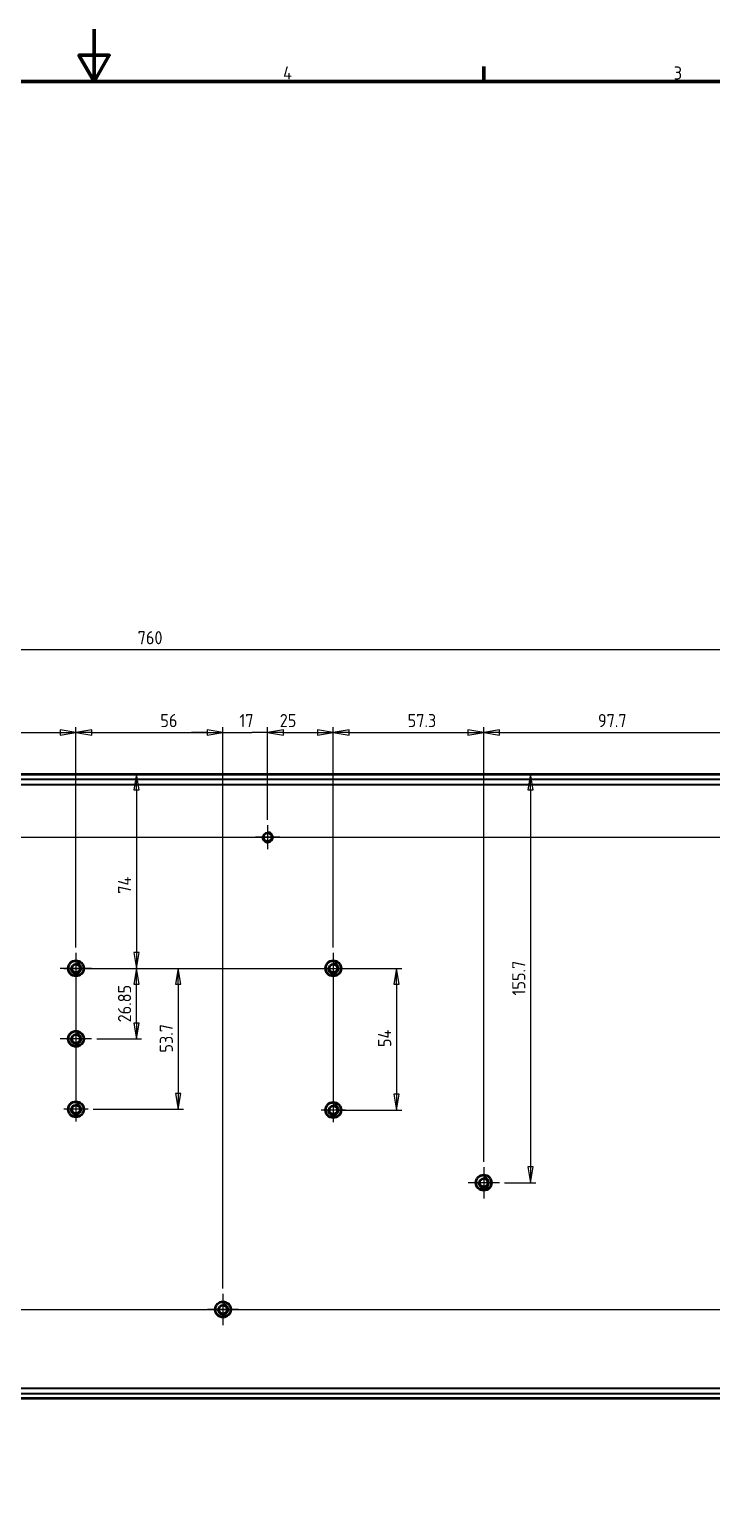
# Model space of a CAD drawing. Header units: millimetres. Extents: x 0 to 1188, y 0 to 840.
# Drawn here: x 569 to 829, y 286 to 840 of the extents above; entities that cross this region are included whole.
import ezdxf

# ---------------------------------------------------------------- set-up
doc = ezdxf.new("R2010")
doc.units = ezdxf.units.MM
doc.header["$LTSCALE"] = 2
doc.linetypes.add('CHAIN', pattern=[0.7087, 0.4724, -0.0591, 0.1181, -0.0591])
doc.linetypes.add('DASHED', pattern=[0.2067, 0.1654, -0.0413])
doc.layers.get('0').update_dxf_attribs({"lineweight": 25})
for name, color, linetype, lineweight, true_color in [('가려진 것(ISO)', 5, 'DASHED', 35, 0x0000ff), ('가시적인 좁은 것(ISO)', 1, 'Continuous', 35, 0xff0000), ('중심 표식(ISO)', 1, 'Continuous', 25, 0xff0000), ('중심선(ISO)', 1, 'Continuous', 25, 0xff0000)]:
    doc.layers.add(name, color=color, linetype=linetype, lineweight=lineweight, true_color=true_color)
for name, color, linetype, lineweight in [('가시적인 것(ISO)', 7, 'Continuous', 50), ('경계(ISO)', 7, 'Continuous', 70), ('치수(ISO)', 7, 'Continuous', 25)]:
    doc.layers.add(name, color=color, linetype=linetype, lineweight=lineweight)
doc.styles.add('ISO ProportionalPSTEK', font='isocp.shx')
doc.dimstyles.new('PSTEK', dxfattribs={"dimscale": 2, "dimtxt": 2.5, "dimasz": 3, "dimexe": 1, "dimexo": 1, "dimgap": 1, "dimtad": 1, "dimrnd": 1e-08, "dimdsep": 46, "dimtxsty": 'ISO ProportionalPSTEK', "dimblk": 'Filled-1', "dimcen": 0.09, "dimdle": 10, "dimclrd": 3, "dimclre": 3, "dimclrt": 1, "dimadec": 1, "dimazin": 2, "dimtfac": 1, "dimtmove": 0, "dimatfit": 3, "dimfxl": 1, "dimtolj": 1, "dimlwd": -1, "dimlwe": -1, "dimarcsym": 0})

# ---------------------------------------------------------------- blocks, each defined once
blk = doc.blocks.new('경계 Default Border')
at = {"layer": '경계(ISO)'}
blk.add_line((371.25, 410), (371.25, 412.9), dxfattribs=at)
at = {"layer": '경계(ISO)', "flags": 128}
for points in [[(297, 420), (297, 410), (294.11, 415), (299.89, 415), (297, 410)], [(10, 10), (10, 410), (584, 410), (584, 10), (10, 10)]]:
    blk.add_lwpolyline(points, dxfattribs=at)
at = {"layer": '경계(ISO)', "color": 1, "true_color": 0xff0000, "char_height": 2.5, "attachment_point": 7, "style": 'ISO ProportionalPSTEK'}
for s, insert in [('4', (333.01, 410.4)), ('3', (407.4, 410.38))]:
    blk.add_mtext(s, dxfattribs=dict(at, insert=insert))
blk = doc.blocks.new('Filled-1')
at = {"color": 0}
for p, q in [((0, 0), (-1, 0.167)), ((-1, 0.167), (-1, -0.167)), ((-1, 0), (0, 0)), ((-1, -0.167), (0, 0))]:
    blk.add_line(p, q, dxfattribs=at)
at = {"color": 0, "flags": 128}
blk.add_lwpolyline([(-1, -0.167), (0, 0), (-1, 0.167), (-1, -0.167)], dxfattribs=at)
at = {"color": 0}
blk.add_solid([(-1, -0.167), (0, 0), (-1, 0.167), (-1, -0.167)], dxfattribs=at)
blk = doc.blocks.new('*D15')
at = {"layer": 'Defpoints', "color": 0, "transparency": 16777216}
for p in [(587.11, 571.95), (540.11, 537.95), (587.11, 487.95)]:
    blk.add_point(p, dxfattribs=at)
at = {"layer": '치수(ISO)', "color": 3, "transparency": 16777216}
for p, q in [((540.11, 539.95), (540.11, 573.95)), ((546.11, 571.95), (581.11, 571.95)), ((587.11, 489.95), (587.11, 573.95))]:
    blk.add_line(p, q, dxfattribs=at)
at = {"layer": '치수(ISO)', "color": 3, "transparency": 16777216, "xscale": 6, "yscale": 6, "zscale": 6, "rotation": 180}
blk.add_blockref('Filled-1', (540.11, 571.95), dxfattribs=at)
at = {"layer": '치수(ISO)', "color": 3, "transparency": 16777216, "xscale": 6, "yscale": 6, "zscale": 6}
blk.add_blockref('Filled-1', (587.11, 571.95), dxfattribs=at)
at = {"layer": '치수(ISO)', "color": 1, "transparency": 16777216, "insert": (553.63, 578.95), "char_height": 5, "attachment_point": 1, "style": 'ISO ProportionalPSTEK'}
blk.add_mtext('\\A1;47', dxfattribs=at)
blk = doc.blocks.new('*D16')
at = {"layer": 'Defpoints', "color": 0, "transparency": 16777216}
for p in [(643.11, 571.95), (587.11, 487.95), (643.11, 357.95)]:
    blk.add_point(p, dxfattribs=at)
at = {"layer": '치수(ISO)', "color": 3, "transparency": 16777216}
for p, q in [((587.11, 489.95), (587.11, 573.95)), ((593.11, 571.95), (637.11, 571.95)), ((643.11, 359.95), (643.11, 573.95))]:
    blk.add_line(p, q, dxfattribs=at)
at = {"layer": '치수(ISO)', "color": 3, "transparency": 16777216, "xscale": 6, "yscale": 6, "zscale": 6, "rotation": 180}
blk.add_blockref('Filled-1', (587.11, 571.95), dxfattribs=at)
at = {"layer": '치수(ISO)', "color": 3, "transparency": 16777216, "xscale": 6, "yscale": 6, "zscale": 6}
blk.add_blockref('Filled-1', (643.11, 571.95), dxfattribs=at)
at = {"layer": '치수(ISO)', "color": 1, "transparency": 16777216, "insert": (619.26, 578.95), "char_height": 5, "attachment_point": 1, "style": 'ISO ProportionalPSTEK'}
blk.add_mtext('\\A1;56', dxfattribs=at)
blk = doc.blocks.new('*D17')
at = {"layer": 'Defpoints', "color": 0, "transparency": 16777216}
for p in [(660.11, 571.95), (660.11, 536.62), (643.11, 357.95)]:
    blk.add_point(p, dxfattribs=at)
at = {"layer": '치수(ISO)', "color": 3, "transparency": 16777216}
for p, q in [((637.11, 571.95), (631.11, 571.95)), ((643.11, 359.95), (643.11, 573.95)), ((643.11, 571.95), (649.11, 571.95)), ((649.11, 571.95), (654.11, 571.95)), ((660.11, 571.95), (654.11, 571.95)), ((660.11, 538.62), (660.11, 573.95)), ((666.11, 571.95), (672.11, 571.95))]:
    blk.add_line(p, q, dxfattribs=at)
at = {"layer": '치수(ISO)', "color": 3, "transparency": 16777216, "xscale": 6, "yscale": 6, "zscale": 6}
blk.add_blockref('Filled-1', (643.11, 571.95), dxfattribs=at)
at = {"layer": '치수(ISO)', "color": 3, "transparency": 16777216, "xscale": 6, "yscale": 6, "zscale": 6, "rotation": 180}
blk.add_blockref('Filled-1', (660.11, 571.95), dxfattribs=at)
at = {"layer": '치수(ISO)', "color": 1, "transparency": 16777216, "insert": (649.36, 578.95), "char_height": 5, "attachment_point": 1, "style": 'ISO ProportionalPSTEK'}
blk.add_mtext('\\A1;17', dxfattribs=at)
blk = doc.blocks.new('*D18')
at = {"layer": 'Defpoints', "color": 0, "transparency": 16777216}
for p in [(685.11, 571.95), (660.11, 536.62), (685.11, 487.95)]:
    blk.add_point(p, dxfattribs=at)
at = {"layer": '치수(ISO)', "color": 3, "transparency": 16777216}
for p, q in [((660.11, 538.62), (660.11, 573.95)), ((666.11, 571.95), (679.11, 571.95)), ((685.11, 489.95), (685.11, 573.95))]:
    blk.add_line(p, q, dxfattribs=at)
at = {"layer": '치수(ISO)', "color": 3, "transparency": 16777216, "xscale": 6, "yscale": 6, "zscale": 6, "rotation": 180}
blk.add_blockref('Filled-1', (660.11, 571.95), dxfattribs=at)
at = {"layer": '치수(ISO)', "color": 3, "transparency": 16777216, "xscale": 6, "yscale": 6, "zscale": 6}
blk.add_blockref('Filled-1', (685.11, 571.95), dxfattribs=at)
at = {"layer": '치수(ISO)', "color": 1, "transparency": 16777216, "insert": (664.71, 578.95), "char_height": 5, "attachment_point": 1, "style": 'ISO ProportionalPSTEK'}
blk.add_mtext('\\A1;25', dxfattribs=at)
blk = doc.blocks.new('*D19')
at = {"layer": 'Defpoints', "color": 0, "transparency": 16777216}
for p in [(742.41, 571.95), (685.11, 487.95), (742.41, 406.25)]:
    blk.add_point(p, dxfattribs=at)
at = {"layer": '치수(ISO)', "color": 3, "transparency": 16777216}
for p, q in [((685.11, 489.95), (685.11, 573.95)), ((691.11, 571.95), (736.41, 571.95)), ((742.41, 408.25), (742.41, 573.95))]:
    blk.add_line(p, q, dxfattribs=at)
at = {"layer": '치수(ISO)', "color": 3, "transparency": 16777216, "xscale": 6, "yscale": 6, "zscale": 6, "rotation": 180}
blk.add_blockref('Filled-1', (685.11, 571.95), dxfattribs=at)
at = {"layer": '치수(ISO)', "color": 3, "transparency": 16777216, "xscale": 6, "yscale": 6, "zscale": 6}
blk.add_blockref('Filled-1', (742.41, 571.95), dxfattribs=at)
at = {"layer": '치수(ISO)', "color": 1, "transparency": 16777216, "insert": (713.43, 578.95), "char_height": 5, "attachment_point": 1, "style": 'ISO ProportionalPSTEK'}
blk.add_mtext('\\A1;57.3', dxfattribs=at)
blk = doc.blocks.new('*D20')
at = {"layer": 'Defpoints', "color": 0, "transparency": 16777216}
for p in [(840.11, 571.95), (840.11, 536.62), (742.41, 406.25)]:
    blk.add_point(p, dxfattribs=at)
at = {"layer": '치수(ISO)', "color": 3, "transparency": 16777216}
for p, q in [((742.41, 408.25), (742.41, 573.95)), ((748.41, 571.95), (834.11, 571.95)), ((840.11, 538.62), (840.11, 573.95))]:
    blk.add_line(p, q, dxfattribs=at)
at = {"layer": '치수(ISO)', "color": 3, "transparency": 16777216, "xscale": 6, "yscale": 6, "zscale": 6, "rotation": 180}
blk.add_blockref('Filled-1', (742.41, 571.95), dxfattribs=at)
at = {"layer": '치수(ISO)', "color": 3, "transparency": 16777216, "xscale": 6, "yscale": 6, "zscale": 6}
blk.add_blockref('Filled-1', (840.11, 571.95), dxfattribs=at)
at = {"layer": '치수(ISO)', "color": 1, "transparency": 16777216, "insert": (785.91, 578.95), "char_height": 5, "attachment_point": 1, "style": 'ISO ProportionalPSTEK'}
blk.add_mtext('\\A1;97.7', dxfattribs=at)
blk = doc.blocks.new('*D30')
at = {"layer": 'Defpoints', "color": 0, "transparency": 16777216}
for p in [(621.58, 556), (610.13, 482), (685.11, 482)]:
    blk.add_point(p, dxfattribs=at)
at = {"layer": '치수(ISO)', "color": 3, "transparency": 16777216}
blk.add_line((610.13, 550), (610.13, 488), dxfattribs=at)
at = {"layer": '치수(ISO)', "color": 3, "transparency": 16777216, "xscale": 6, "yscale": 6, "zscale": 6}
for p, rotation in [((610.13, 556), 90), ((610.13, 482), 270)]:
    blk.add_blockref('Filled-1', p, dxfattribs=dict(at, rotation=rotation))
at = {"layer": '치수(ISO)', "color": 1, "transparency": 16777216, "insert": (603.13, 510.43), "char_height": 5, "attachment_point": 1, "rotation": 90, "style": 'ISO ProportionalPSTEK'}
blk.add_mtext('\\A1;74', dxfattribs=at)
blk = doc.blocks.new('*D31')
at = {"layer": 'Defpoints', "color": 0, "transparency": 16777216}
for p in [(685.11, 482), (685.11, 428), (709.18, 428)]:
    blk.add_point(p, dxfattribs=at)
at = {"layer": '치수(ISO)', "color": 3, "transparency": 16777216}
for p, q in [((687.11, 482), (711.18, 482)), ((709.18, 476), (709.18, 434)), ((687.11, 428), (711.18, 428))]:
    blk.add_line(p, q, dxfattribs=at)
at = {"layer": '치수(ISO)', "color": 3, "transparency": 16777216, "xscale": 6, "yscale": 6, "zscale": 6}
for p, rotation in [((709.18, 482), 90), ((709.18, 428), 270)]:
    blk.add_blockref('Filled-1', p, dxfattribs=dict(at, rotation=rotation))
at = {"layer": '치수(ISO)', "color": 1, "transparency": 16777216, "insert": (702.18, 452), "char_height": 5, "attachment_point": 1, "rotation": 90, "style": 'ISO ProportionalPSTEK'}
blk.add_mtext('\\A1;54', dxfattribs=at)
blk = doc.blocks.new('*D32')
at = {"layer": 'Defpoints', "color": 0, "transparency": 16777216}
for p in [(609.15, 482), (610.13, 482), (593.06, 455.15)]:
    blk.add_point(p, dxfattribs=at)
at = {"layer": '치수(ISO)', "color": 3, "transparency": 16777216}
for p, q in [((610.13, 461.15), (610.13, 476)), ((595.06, 455.15), (612.13, 455.15))]:
    blk.add_line(p, q, dxfattribs=at)
at = {"layer": '치수(ISO)', "color": 3, "transparency": 16777216, "xscale": 6, "yscale": 6, "zscale": 6}
for p, rotation in [((610.13, 482), 90), ((610.13, 455.15), 270)]:
    blk.add_blockref('Filled-1', p, dxfattribs=dict(at, rotation=rotation))
at = {"layer": '치수(ISO)', "color": 1, "transparency": 16777216, "insert": (603.13, 461.41), "char_height": 5, "attachment_point": 1, "rotation": 90, "style": 'ISO ProportionalPSTEK'}
blk.add_mtext('\\A1;26.85', dxfattribs=at)
blk = doc.blocks.new('*D45')
at = {"layer": 'Defpoints', "color": 0, "transparency": 16777216}
for p in [(712.53, 556), (748.36, 400.3), (760.26, 400.3)]:
    blk.add_point(p, dxfattribs=at)
at = {"layer": '치수(ISO)', "color": 3, "transparency": 16777216}
for p, q in [((760.26, 550), (760.26, 406.3)), ((750.36, 400.3), (762.26, 400.3))]:
    blk.add_line(p, q, dxfattribs=at)
at = {"layer": '치수(ISO)', "color": 3, "transparency": 16777216, "xscale": 6, "yscale": 6, "zscale": 6}
for p, rotation in [((760.26, 556), 90), ((760.26, 400.3), 270)]:
    blk.add_blockref('Filled-1', p, dxfattribs=dict(at, rotation=rotation))
at = {"layer": '치수(ISO)', "color": 1, "transparency": 16777216, "insert": (753.26, 471.65), "char_height": 5, "attachment_point": 1, "rotation": 90, "style": 'ISO ProportionalPSTEK'}
blk.add_mtext('\\A1;155.7', dxfattribs=at)
blk = doc.blocks.new('*D48')
at = {"layer": 'Defpoints', "color": 0, "transparency": 16777216}
for p in [(1075.11, 603.53), (315.11, 556), (1075.11, 554)]:
    blk.add_point(p, dxfattribs=at)
at = {"layer": '치수(ISO)', "color": 3, "transparency": 16777216}
for p, q in [((315.11, 558), (315.11, 605.53)), ((1075.11, 556), (1075.11, 605.53)), ((321.11, 603.53), (1069.11, 603.53))]:
    blk.add_line(p, q, dxfattribs=at)
at = {"layer": '치수(ISO)', "color": 3, "transparency": 16777216, "xscale": 6, "yscale": 6, "zscale": 6, "rotation": 180}
blk.add_blockref('Filled-1', (315.11, 603.53), dxfattribs=at)
at = {"layer": '치수(ISO)', "color": 3, "transparency": 16777216, "xscale": 6, "yscale": 6, "zscale": 6}
blk.add_blockref('Filled-1', (1075.11, 603.53), dxfattribs=at)
at = {"layer": '치수(ISO)', "color": 1, "transparency": 16777216, "insert": (610.61, 610.53), "char_height": 5, "attachment_point": 1, "style": 'ISO ProportionalPSTEK'}
blk.add_mtext('\\A1;760', dxfattribs=at)
blk = doc.blocks.new('*D72')
at = {"layer": 'Defpoints', "color": 0, "transparency": 16777216}
for p in [(626.03, 482), (591.73, 428.3), (626.03, 428.3)]:
    blk.add_point(p, dxfattribs=at)
at = {"layer": '치수(ISO)', "color": 3, "transparency": 16777216}
for p, q in [((626.03, 476), (626.03, 434.3)), ((593.73, 428.3), (628.03, 428.3))]:
    blk.add_line(p, q, dxfattribs=at)
at = {"layer": '치수(ISO)', "color": 3, "transparency": 16777216, "xscale": 6, "yscale": 6, "zscale": 6}
for p, rotation in [((626.03, 482), 90), ((626.03, 428.3), 270)]:
    blk.add_blockref('Filled-1', p, dxfattribs=dict(at, rotation=rotation))
at = {"layer": '치수(ISO)', "color": 1, "transparency": 16777216, "insert": (619.03, 449.9), "char_height": 5, "attachment_point": 1, "rotation": 90, "style": 'ISO ProportionalPSTEK'}
blk.add_mtext('\\A1;53.7', dxfattribs=at)

msp = doc.modelspace()

# ---------------------------------------------------------------- linework, layer by layer
at = {"layer": '가려진 것(ISO)'}
for p, q in [((1071.112, 554), (319.112, 554)), ((319.112, 320), (1071.112, 320))]:
    msp.add_line(p, q, dxfattribs=at)
at = {"layer": '가시적인 것(ISO)'}
for p, q in [((319.112, 556), (1071.112, 556)), ((1071.112, 318), (319.112, 318))]:
    msp.add_line(p, q, dxfattribs=at)
for centre, radius in [((660.112, 532), 1.621), ((587.112, 482), 2.95), ((587.112, 482), 1.621), ((685.112, 482), 2.95), ((685.112, 482), 1.621), ((587.112, 455.15), 2.95), ((587.112, 455.15), 1.621), ((587.112, 428.3), 2.95), ((587.112, 428.3), 1.621), ((685.112, 428), 2.95), ((685.112, 428), 1.621), ((742.412, 400.3), 2.95), ((742.412, 400.3), 1.621), ((643.112, 352), 2.95), ((643.112, 352), 1.621)]:
    msp.add_circle(centre, radius, dxfattribs=at)
at = {"layer": '가시적인 좁은 것(ISO)'}
for p, q in [((1071.112, 552), (365.112, 552)), ((365.112, 322), (1071.112, 322))]:
    msp.add_line(p, q, dxfattribs=at)
for centre in [(660.112, 532), (587.112, 482), (685.112, 482), (587.112, 455.15), (587.112, 428.3), (685.112, 428), (742.412, 400.3), (643.112, 352)]:
    msp.add_arc(centre, 2, 170, 80, dxfattribs=at)
at = {"layer": '중심 표식(ISO)', "linetype": 'CHAIN'}
for p, q in [((660.112, 536.621), (660.112, 527.379)), ((664.733, 532), (655.491, 532)), ((587.112, 486.621), (587.112, 477.379)), ((685.112, 487.95), (685.112, 476.05)), ((593.062, 482), (581.162, 482)), ((587.112, 461.1), (587.112, 449.2)), ((593.062, 455.15), (581.162, 455.15)), ((591.733, 428.3), (582.491, 428.3)), ((689.733, 428), (680.491, 428)), ((742.412, 406.25), (742.412, 394.35)), ((748.362, 400.3), (736.462, 400.3)), ((643.112, 357.95), (643.112, 346.05)), ((649.062, 352), (637.162, 352))]:
    msp.add_line(p, q, dxfattribs=at)
at = {"layer": '중심선(ISO)', "linetype": 'CHAIN'}
for p, q in [((534.162, 532), (966.062, 532)), ((587.112, 487.95), (587.112, 423.679)), ((685.112, 487.95), (685.112, 423.379)), ((582.491, 482), (691.062, 482)), ((534.162, 352), (966.062, 352))]:
    msp.add_line(p, q, dxfattribs=at)

# ---------------------------------------------------------------- block references
at = {"xscale": 2, "yscale": 2, "zscale": 2}
msp.add_blockref('경계 Default Border', (0, 0), dxfattribs=at)

# ---------------------------------------------------------------- dimensions: what is measured, and where the dimension line sits
at = {"layer": '치수(ISO)', "color": 3, "true_color": 0x00ff00}
for base, p1, p2, angle, override, picture, middle in [((1075.112, 603.534), (315.112, 556), (1075.112, 554), 180, {"dimdec": 2, "dimtp": 0, "dimtm": 0, "dimtdec": 2, "dimtofl": 0, "dimatfit": 1}, '*D48', (615.112, 603.534)), ((587.112, 571.95), (540.112, 537.95), (587.112, 487.95), 180, {"dimdec": 2, "dimblk1": 'Filled-1', "dimblk2": 'Filled-1', "dimsah": 1, "dimtp": 0, "dimtm": 0, "dimtdec": 2, "dimtofl": 0, "dimatfit": 1}, '*D15', (556.632, 571.95)), ((643.112, 571.95), (587.112, 487.95), (643.112, 357.95), 180, {"dimdec": 2, "dimblk1": 'Filled-1', "dimblk2": 'Filled-1', "dimsah": 1, "dimtp": 0, "dimtm": 0, "dimtdec": 2, "dimtofl": 0, "dimatfit": 1}, '*D16', (622.132, 571.95)), ((660.112, 571.95), (643.112, 357.95), (660.112, 536.621), 180, {"dimdec": 2, "dimblk1": 'Filled-1', "dimblk2": 'Filled-1', "dimsah": 1, "dimtp": 0, "dimtm": 0, "dimtdec": 2, "dimtofl": 0}, '*D17', (651.612, 571.95)), ((685.112, 571.95), (660.112, 536.621), (685.112, 487.95), 180, {"dimdec": 2, "dimblk1": 'Filled-1', "dimblk2": 'Filled-1', "dimsah": 1, "dimtp": 0, "dimtm": 0, "dimtdec": 2, "dimtofl": 0, "dimatfit": 1}, '*D18', (667.632, 571.95)), ((742.412, 571.95), (685.112, 487.95), (742.412, 406.25), 180, {"dimdec": 2, "dimblk1": 'Filled-1', "dimblk2": 'Filled-1', "dimsah": 1, "dimtp": 0, "dimtm": 0, "dimtdec": 2, "dimtofl": 0, "dimatfit": 1}, '*D19', (718.782, 571.95)), ((840.112, 571.95), (742.412, 406.25), (840.112, 536.621), 180, {"dimdec": 2, "dimblk1": 'Filled-1', "dimblk2": 'Filled-1', "dimsah": 1, "dimtp": 0, "dimtm": 0, "dimtdec": 2, "dimtofl": 0, "dimatfit": 1}, '*D20', (791.262, 571.95)), ((610.134, 482), (621.577, 556), (685.112, 482), 270, {"dimdec": 2, "dimse1": 1, "dimse2": 1, "dimtp": 0, "dimtm": 0, "dimtdec": 2, "dimtofl": 0, "dimatfit": 1}, '*D30', (610.134, 513.43)), ((760.26, 400.3), (712.531, 556), (748.362, 400.3), 270, {"dimdec": 2, "dimse1": 1, "dimtp": 0, "dimtm": 0, "dimtdec": 2, "dimtofl": 0, "dimatfit": 1}, '*D45', (760.26, 478.15)), ((626.031, 428.3), (626.031, 482), (591.733, 428.3), 270, {"dimdec": 2, "dimse1": 1, "dimtp": 0, "dimtm": 0, "dimtdec": 2, "dimtofl": 0, "dimatfit": 1}, '*D72', (626.031, 455.15)), ((610.134, 482), (593.062, 455.15), (609.152, 482), 90, {"dimdec": 2, "dimse2": 1, "dimtp": 0, "dimtm": 0, "dimtdec": 2, "dimtofl": 0, "dimatfit": 1}, '*D32', (610.134, 468.575)), ((709.178, 428), (685.112, 482), (685.112, 428), 90, {"dimdec": 2, "dimtp": 0, "dimtm": 0, "dimtdec": 2, "dimtofl": 0, "dimatfit": 1}, '*D31', (709.178, 455))]:
    dim = msp.add_linear_dim(base=base, p1=p1, p2=p2, angle=angle, dimstyle='PSTEK', override=override, dxfattribs=at)
    dim.commit()
    dim.dimension.update_dxf_attribs({"geometry": picture, "text_midpoint": middle, "dimtype": 160})

doc.saveas('drawing.dxf')
